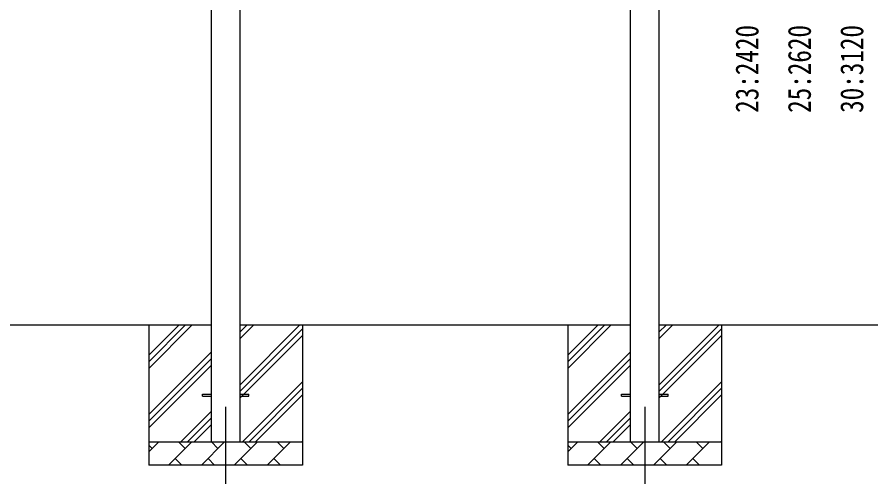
# Model space of a CAD drawing. Units: millimetres, scale not verified. Extents: x -12615 to 12615, y -8910 to 8910.
# Drawn here: x -236 to 3460, y -5632 to -3661 of the extents above; entities that cross this region are included whole.
import ezdxf
from ezdxf.enums import TextEntityAlignment as Align

# ---------------------------------------------------------------- set-up
doc = ezdxf.new("R2010")
doc.units = ezdxf.units.MM
doc.header["$LTSCALE"] = 40
for name, color, linetype in [('0-3_YKK_12', 2, 'Continuous'), ('0-4_YKK_13', 4, 'Continuous'), ('0-5_YKK_A1', 4, 'Continuous'), ('0-6_YKK_D', 6, 'Continuous')]:
    doc.layers.add(name, color=color, linetype=linetype)
doc.styles.add('ＭＳ ゴシック', font='')
doc.styles.get('ＭＳ ゴシック').set_extended_font_data('MS Gothic')

msp = doc.modelspace()

# ---------------------------------------------------------------- linework, layer by layer
at = {"layer": '0-3_YKK_12'}
for p, q in [((658.84, -5332.18), (658.84, -5832.18)), ((2458.84, -5332.18), (2458.84, -5832.18))]:
    msp.add_line(p, q, dxfattribs=at)
at = {"layer": '0-4_YKK_13'}
for p, q in [((558.84, -5277.68), (596.34, -5277.68)), ((558.84, -5286.68), (558.84, -5277.68)), ((721.34, -5277.68), (758.84, -5277.68)), ((758.84, -5286.68), (758.84, -5277.68)), ((2358.84, -5277.68), (2396.34, -5277.68)), ((2358.84, -5286.68), (2358.84, -5277.68)), ((2521.34, -5277.68), (2558.84, -5277.68)), ((2558.84, -5286.68), (2558.84, -5277.68)), ((558.84, -5286.68), (596.34, -5286.68)), ((721.34, -5286.68), (758.84, -5286.68)), ((2358.84, -5286.68), (2396.34, -5286.68)), ((2521.34, -5286.68), (2558.84, -5286.68))]:
    msp.add_line(p, q, dxfattribs=at)
at = {"layer": '0-5_YKK_A1'}
for p, q in [((2396.34, -2564.68), (2396.34, -5482.18)), ((2521.34, -5482.18), (2521.34, -2564.68)), ((596.34, -2624.68), (596.34, -5482.18)), ((721.34, -5482.18), (721.34, -2624.68)), ((596.34, -4982.18), (-1078.66, -4982.18)), ((328.84, -4982.18), (328.84, -5582.18)), ((328.84, -5167.23), (513.89, -4982.18)), ((328.84, -5138.95), (485.61, -4982.18)), ((328.84, -5110.67), (457.32, -4982.18)), ((2396.34, -4982.18), (721.34, -4982.18)), ((721.34, -5237.28), (976.44, -4982.18)), ((721.34, -5039.29), (778.45, -4982.18)), ((721.34, -5011.01), (750.17, -4982.18)), ((988.84, -4982.18), (988.84, -5582.18)), ((2128.84, -4982.18), (2128.84, -5582.18)), ((2128.84, -5167.23), (2313.89, -4982.18)), ((2128.84, -5138.95), (2285.61, -4982.18)), ((2128.84, -5110.67), (2257.32, -4982.18)), ((3459.72, -4982.18), (2521.34, -4982.18)), ((2521.34, -5237.28), (2776.44, -4982.18)), ((2521.34, -5039.29), (2578.45, -4982.18)), ((2521.34, -5011.01), (2550.17, -4982.18)), ((2788.84, -4982.18), (2788.84, -5582.18)), ((721.34, -5265.57), (988.84, -4998.07)), ((721.34, -5293.85), (988.84, -5026.35)), ((2521.34, -5265.57), (2788.84, -4998.07)), ((2521.34, -5293.85), (2788.84, -5026.35)), ((328.84, -5365.22), (596.34, -5097.72)), ((2128.84, -5365.22), (2396.34, -5097.72)), ((328.84, -5393.51), (596.34, -5126.01)), ((2128.84, -5393.51), (2396.34, -5126.01)), ((328.84, -5421.79), (596.34, -5154.29)), ((2128.84, -5421.79), (2396.34, -5154.29)), ((731, -5482.18), (988.84, -5224.34)), ((2531, -5482.18), (2788.84, -5224.34)), ((759.28, -5482.18), (988.84, -5252.62)), ((787.57, -5482.18), (988.84, -5280.91)), ((2559.28, -5482.18), (2788.84, -5252.62)), ((2587.57, -5482.18), (2788.84, -5280.91)), ((466.44, -5482.18), (596.34, -5352.28)), ((2266.44, -5482.18), (2396.34, -5352.28)), ((494.73, -5482.18), (596.34, -5380.57)), ((2294.73, -5482.18), (2396.34, -5380.57)), ((523.01, -5482.18), (596.34, -5408.85)), ((2323.01, -5482.18), (2396.34, -5408.85)), ((328.84, -5482.18), (988.84, -5482.18)), ((328.84, -5525.08), (371.74, -5482.18)), ((343.18, -5510.74), (328.84, -5496.4)), ((413.16, -5582.18), (513.16, -5482.18)), ((484.6, -5510.74), (456.05, -5482.18)), ((554.58, -5582.18), (654.58, -5482.18)), ((626.02, -5510.74), (597.47, -5482.18)), ((696, -5582.18), (796, -5482.18)), ((767.45, -5510.74), (738.89, -5482.18)), ((837.42, -5582.18), (937.42, -5482.18)), ((908.87, -5510.74), (880.31, -5482.18)), ((985.56, -5482.18), (988.84, -5478.9)), ((2128.84, -5482.18), (2788.84, -5482.18)), ((2128.84, -5525.08), (2171.74, -5482.18)), ((2143.18, -5510.74), (2128.84, -5496.4)), ((2213.16, -5582.18), (2313.16, -5482.18)), ((2284.6, -5510.74), (2256.05, -5482.18)), ((2354.58, -5582.18), (2454.58, -5482.18)), ((2426.02, -5510.74), (2397.47, -5482.18)), ((2496, -5582.18), (2596, -5482.18)), ((2567.45, -5510.74), (2538.89, -5482.18)), ((2637.42, -5582.18), (2737.42, -5482.18)), ((2708.87, -5510.74), (2680.31, -5482.18)), ((2785.56, -5482.18), (2788.84, -5478.9)), ((441.71, -5553.63), (470.26, -5582.18)), ((583.13, -5553.63), (611.68, -5582.18)), ((724.55, -5553.63), (753.11, -5582.18)), ((865.97, -5553.63), (894.53, -5582.18)), ((2241.71, -5553.63), (2270.26, -5582.18)), ((2383.13, -5553.63), (2411.68, -5582.18)), ((2524.55, -5553.63), (2553.11, -5582.18)), ((2665.97, -5553.63), (2694.53, -5582.18)), ((988.84, -5582.18), (328.84, -5582.18)), ((2788.84, -5582.18), (2128.84, -5582.18))]:
    msp.add_line(p, q, dxfattribs=at)

# ---------------------------------------------------------------- texts
at = {"layer": '0-6_YKK_D', "style": 'ＭＳ ゴシック', "width": 0.8}
for s, p in [('23:2420', (2977.02, -4070.98)), ('25:2620', (3202.02, -4070.98)), ('30:3120', (3427.02, -4070.98))]:
    msp.add_text(s, height=98.97, rotation=90, dxfattribs=at).set_placement(p, align=Align.BOTTOM_LEFT)

doc.saveas('drawing.dxf')
